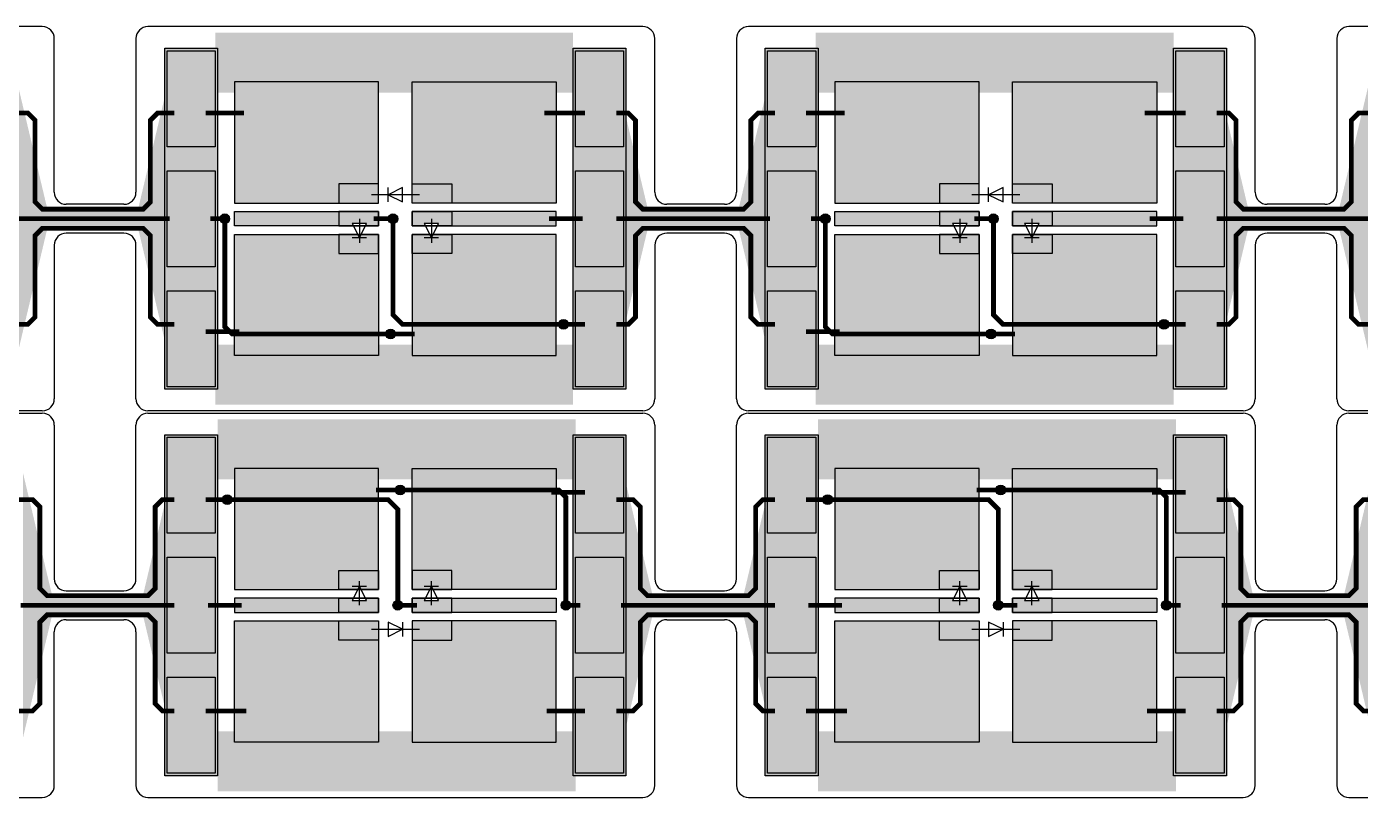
# Model space of a CAD drawing. Extents: x 1822 to 2392, y 725 to 1125.
# Drawn here: x 2037.3 to 2092.9, y 949.9 to 982 of the extents above; entities that cross this region are included whole.
import ezdxf

# ---------------------------------------------------------------- set-up
doc = ezdxf.new("R2010")
doc.units = 0
doc.header["$LTSCALE"] = 0.2
for name, color, linetype in [('BS', 1, 'CONTINUOUS'), ('Durchsteiger', 3, 'CONTINUOUS'), ('LED', 7, 'CONTINUOUS'), ('LS', 5, 'CONTINUOUS'), ('Rand', 6, 'CONTINUOUS')]:
    doc.layers.add(name, color=color, linetype=linetype)

msp = doc.modelspace()

# ---------------------------------------------------------------- hatches: boundary and pattern name
at = {"layer": 'BS'}
h = msp.add_hatch(color=256, dxfattribs=at)
h.paths.add_polyline_path([(2043.2, 967), (2045.2, 967), (2045.2, 971), (2043.2, 971)])
h.paths.add_polyline_path([(2043.2, 972), (2045.2, 972), (2045.2, 976), (2043.2, 976)])
h.paths.add_polyline_path([(2043.2, 977), (2045.2, 977), (2045.2, 981), (2043.2, 981)])
h = msp.add_hatch(color=256, dxfattribs=at)
h.paths.add_polyline_path([(2060.2, 967), (2062.2, 967), (2062.2, 971), (2060.2, 971)])
h.paths.add_polyline_path([(2060.2, 972), (2062.2, 972), (2062.2, 976), (2060.2, 976)])
h.paths.add_polyline_path([(2060.2, 977), (2062.2, 977), (2062.2, 981), (2060.2, 981)])
h = msp.add_hatch(color=256, dxfattribs=at)
h.paths.add_polyline_path([(2068.2, 967), (2070.2, 967), (2070.2, 971), (2068.2, 971)])
h.paths.add_polyline_path([(2068.2, 972), (2070.2, 972), (2070.2, 976), (2068.2, 976)])
h.paths.add_polyline_path([(2068.2, 977), (2070.2, 977), (2070.2, 981), (2068.2, 981)])
h = msp.add_hatch(color=256, dxfattribs=at)
h.paths.add_polyline_path([(2085.2, 967), (2087.2, 967), (2087.2, 971), (2085.2, 971)])
h.paths.add_polyline_path([(2085.2, 972), (2087.2, 972), (2087.2, 976), (2085.2, 976)])
h.paths.add_polyline_path([(2085.2, 977), (2087.2, 977), (2087.2, 981), (2085.2, 981)])
h = msp.add_hatch(color=256, dxfattribs=at)
h.paths.add_polyline_path([(2059.4, 968.3), (2059.4, 973.35), (2055.05, 973.35), (2055.05, 972.55), (2053.4, 972.55), (2053.4, 968.3)])
h.paths.add_polyline_path([(2059.4, 973.7), (2059.4, 974.3), (2055.05, 974.3), (2055.05, 973.7)])
h.paths.add_polyline_path([(2059.4, 974.65), (2059.4, 979.7), (2053.4, 979.7), (2053.4, 975.45), (2055.05, 975.45), (2055.05, 974.65)])
h.paths.add_polyline_path([(2050.35, 974.65), (2050.35, 975.45), (2052, 975.45), (2052, 979.7), (2046, 979.7), (2046, 974.65)])
h.paths.add_polyline_path([(2050.35, 973.7), (2050.35, 974.3), (2046, 974.3), (2046, 973.7)])
h.paths.add_polyline_path([(2052, 968.3), (2052, 972.55), (2050.35, 972.55), (2050.35, 973.35), (2046, 973.35), (2046, 968.3)])
h.paths.add_polyline_path([(2052, 972.55), (2052, 973.35), (2051.275, 973.35), (2051.2, 973.2), (2051.125, 973.35), (2050.35, 973.35), (2050.35, 972.55)], flags=17)
h.paths.add_polyline_path([(2052, 973.7), (2052, 974.3), (2050.35, 974.3), (2050.35, 973.7), (2050.95, 973.7), (2050.9, 973.8), (2051.5, 973.8), (2051.45, 973.7)])
h.paths.add_polyline_path([(2052, 974.65), (2052, 975.45), (2050.35, 975.45), (2050.35, 974.65)], flags=17)
h.paths.add_polyline_path([(2055.05, 974.65), (2055.05, 975.45), (2053.4, 975.45), (2053.4, 974.65)], flags=16)
h.paths.add_polyline_path([(2055.05, 973.7), (2055.05, 974.3), (2053.4, 974.3), (2053.4, 973.7), (2053.95, 973.7), (2053.9, 973.8), (2054.5, 973.8), (2054.45, 973.7)])
h.paths.add_polyline_path([(2055.05, 972.55), (2055.05, 973.35), (2054.275, 973.35), (2054.2, 973.2), (2054.125, 973.35), (2053.4, 973.35), (2053.4, 972.55)], flags=17)
h = msp.add_hatch(color=256, dxfattribs=at)
h.paths.add_polyline_path([(2084.4, 968.3), (2084.4, 973.35), (2080.05, 973.35), (2080.05, 972.55), (2078.4, 972.55), (2078.4, 968.3)])
h.paths.add_polyline_path([(2084.4, 973.7), (2084.4, 974.3), (2080.05, 974.3), (2080.05, 973.7)])
h.paths.add_polyline_path([(2084.4, 974.65), (2084.4, 979.7), (2078.4, 979.7), (2078.4, 975.45), (2080.05, 975.45), (2080.05, 974.65)])
h.paths.add_polyline_path([(2075.35, 974.65), (2075.35, 975.45), (2077, 975.45), (2077, 979.7), (2071, 979.7), (2071, 974.65)])
h.paths.add_polyline_path([(2075.35, 973.7), (2075.35, 974.3), (2071, 974.3), (2071, 973.7)])
h.paths.add_polyline_path([(2077, 968.3), (2077, 972.55), (2075.35, 972.55), (2075.35, 973.35), (2071, 973.35), (2071, 968.3)])
h.paths.add_polyline_path([(2077, 972.55), (2077, 973.35), (2076.275, 973.35), (2076.2, 973.2), (2076.125, 973.35), (2075.35, 973.35), (2075.35, 972.55)], flags=17)
h.paths.add_polyline_path([(2077, 973.7), (2077, 974.3), (2075.35, 974.3), (2075.35, 973.7), (2075.95, 973.7), (2075.9, 973.8), (2076.5, 973.8), (2076.45, 973.7)])
h.paths.add_polyline_path([(2077, 974.65), (2077, 975.45), (2075.35, 975.45), (2075.35, 974.65)], flags=17)
h.paths.add_polyline_path([(2080.05, 974.65), (2080.05, 975.45), (2078.4, 975.45), (2078.4, 974.65)], flags=16)
h.paths.add_polyline_path([(2080.05, 973.7), (2080.05, 974.3), (2078.4, 974.3), (2078.4, 973.7), (2078.95, 973.7), (2078.9, 973.8), (2079.5, 973.8), (2079.45, 973.7)])
h.paths.add_polyline_path([(2080.05, 972.55), (2080.05, 973.35), (2079.275, 973.35), (2079.2, 973.2), (2079.125, 973.35), (2078.4, 973.35), (2078.4, 972.55)], flags=17)
h = msp.add_hatch(color=256, dxfattribs=at)
h.paths.add_polyline_path([(2045.2, 964.9), (2043.2, 964.9), (2043.2, 960.9), (2045.2, 960.9)])
h.paths.add_polyline_path([(2045.2, 959.9), (2043.2, 959.9), (2043.2, 955.9), (2045.2, 955.9)])
h.paths.add_polyline_path([(2045.2, 954.9), (2043.2, 954.9), (2043.2, 950.9), (2045.2, 950.9)])
h = msp.add_hatch(color=256, dxfattribs=at)
h.paths.add_polyline_path([(2062.2, 964.9), (2060.2, 964.9), (2060.2, 960.9), (2062.2, 960.9)])
h.paths.add_polyline_path([(2062.2, 959.9), (2060.2, 959.9), (2060.2, 955.9), (2062.2, 955.9)])
h.paths.add_polyline_path([(2062.2, 954.9), (2060.2, 954.9), (2060.2, 950.9), (2062.2, 950.9)])
h = msp.add_hatch(color=256, dxfattribs=at)
h.paths.add_polyline_path([(2070.2, 964.9), (2068.2, 964.9), (2068.2, 960.9), (2070.2, 960.9)])
h.paths.add_polyline_path([(2070.2, 959.9), (2068.2, 959.9), (2068.2, 955.9), (2070.2, 955.9)])
h.paths.add_polyline_path([(2070.2, 954.9), (2068.2, 954.9), (2068.2, 950.9), (2070.2, 950.9)])
h = msp.add_hatch(color=256, dxfattribs=at)
h.paths.add_polyline_path([(2087.2, 964.9), (2085.2, 964.9), (2085.2, 960.9), (2087.2, 960.9)])
h.paths.add_polyline_path([(2087.2, 959.9), (2085.2, 959.9), (2085.2, 955.9), (2087.2, 955.9)])
h.paths.add_polyline_path([(2087.2, 954.9), (2085.2, 954.9), (2085.2, 950.9), (2087.2, 950.9)])
h = msp.add_hatch(color=256, dxfattribs=at)
h.paths.add_polyline_path([(2046, 963.6), (2046, 958.55), (2050.35, 958.55), (2050.35, 959.35), (2052, 959.35), (2052, 963.6)])
h.paths.add_polyline_path([(2046, 958.2), (2046, 957.6), (2050.35, 957.6), (2050.35, 958.2)])
h.paths.add_polyline_path([(2046, 957.25), (2046, 952.2), (2052, 952.2), (2052, 956.45), (2050.35, 956.45), (2050.35, 957.25)])
h.paths.add_polyline_path([(2055.05, 957.25), (2055.05, 956.45), (2053.4, 956.45), (2053.4, 952.2), (2059.4, 952.2), (2059.4, 957.25)])
h.paths.add_polyline_path([(2055.05, 958.2), (2055.05, 957.6), (2059.4, 957.6), (2059.4, 958.2)])
h.paths.add_polyline_path([(2053.4, 963.6), (2053.4, 959.35), (2055.05, 959.35), (2055.05, 958.55), (2059.4, 958.55), (2059.4, 963.6)])
h.paths.add_polyline_path([(2053.4, 959.35), (2053.4, 958.55), (2054.125, 958.55), (2054.2, 958.7), (2054.275, 958.55), (2055.05, 958.55), (2055.05, 959.35)], flags=17)
h.paths.add_polyline_path([(2053.4, 958.2), (2053.4, 957.6), (2055.05, 957.6), (2055.05, 958.2), (2054.45, 958.2), (2054.5, 958.1), (2053.9, 958.1), (2053.95, 958.2)])
h.paths.add_polyline_path([(2053.4, 957.25), (2053.4, 956.45), (2055.05, 956.45), (2055.05, 957.25)], flags=17)
h.paths.add_polyline_path([(2050.35, 957.25), (2050.35, 956.45), (2052, 956.45), (2052, 957.25)], flags=16)
h.paths.add_polyline_path([(2050.35, 958.2), (2050.35, 957.6), (2052, 957.6), (2052, 958.2), (2051.45, 958.2), (2051.5, 958.1), (2050.9, 958.1), (2050.95, 958.2)])
h.paths.add_polyline_path([(2050.35, 959.35), (2050.35, 958.55), (2051.125, 958.55), (2051.2, 958.7), (2051.275, 958.55), (2052, 958.55), (2052, 959.35)], flags=17)
h = msp.add_hatch(color=256, dxfattribs=at)
h.paths.add_polyline_path([(2071, 963.6), (2071, 958.55), (2075.35, 958.55), (2075.35, 959.35), (2077, 959.35), (2077, 963.6)])
h.paths.add_polyline_path([(2071, 958.2), (2071, 957.6), (2075.35, 957.6), (2075.35, 958.2)])
h.paths.add_polyline_path([(2071, 957.25), (2071, 952.2), (2077, 952.2), (2077, 956.45), (2075.35, 956.45), (2075.35, 957.25)])
h.paths.add_polyline_path([(2080.05, 957.25), (2080.05, 956.45), (2078.4, 956.45), (2078.4, 952.2), (2084.4, 952.2), (2084.4, 957.25)])
h.paths.add_polyline_path([(2080.05, 958.2), (2080.05, 957.6), (2084.4, 957.6), (2084.4, 958.2)])
h.paths.add_polyline_path([(2078.4, 963.6), (2078.4, 959.35), (2080.05, 959.35), (2080.05, 958.55), (2084.4, 958.55), (2084.4, 963.6)])
h.paths.add_polyline_path([(2078.4, 959.35), (2078.4, 958.55), (2079.125, 958.55), (2079.2, 958.7), (2079.275, 958.55), (2080.05, 958.55), (2080.05, 959.35)], flags=17)
h.paths.add_polyline_path([(2078.4, 958.2), (2078.4, 957.6), (2080.05, 957.6), (2080.05, 958.2), (2079.45, 958.2), (2079.5, 958.1), (2078.9, 958.1), (2078.95, 958.2)])
h.paths.add_polyline_path([(2078.4, 957.25), (2078.4, 956.45), (2080.05, 956.45), (2080.05, 957.25)], flags=17)
h.paths.add_polyline_path([(2075.35, 957.25), (2075.35, 956.45), (2077, 956.45), (2077, 957.25)], flags=16)
h.paths.add_polyline_path([(2075.35, 958.2), (2075.35, 957.6), (2077, 957.6), (2077, 958.2), (2076.45, 958.2), (2076.5, 958.1), (2075.9, 958.1), (2075.95, 958.2)])
h.paths.add_polyline_path([(2075.35, 959.35), (2075.35, 958.55), (2076.125, 958.55), (2076.2, 958.7), (2076.275, 958.55), (2077, 958.55), (2077, 959.35)], flags=17)
at = {"layer": 'Durchsteiger'}
for points in [[(2045.6, 973.8, 1), (2045.6, 974.2, 1)], [(2052.6, 973.8, 1), (2052.6, 974.2, 1)], [(2070.6, 973.8, 1), (2070.6, 974.2, 1)], [(2077.6, 973.8, 1), (2077.6, 974.2, 1)], [(2059.7, 969.4, 1), (2059.7, 969.8, 1)], [(2084.7, 969.4, 1), (2084.7, 969.8, 1)], [(2052.5, 969, 1), (2052.5, 969.4, 1)], [(2077.5, 969, 1), (2077.5, 969.4, 1)], [(2052.9, 962.9, 1), (2052.9, 962.5, 1)], [(2077.9, 962.9, 1), (2077.9, 962.5, 1)], [(2045.7, 962.5, 1), (2045.7, 962.1, 1)], [(2070.7, 962.5, 1), (2070.7, 962.1, 1)], [(2052.8, 958.1, 1), (2052.8, 957.7, 1)], [(2059.8, 958.1, 1), (2059.8, 957.7, 1)], [(2077.8, 958.1, 1), (2077.8, 957.7, 1)], [(2084.8, 958.1, 1), (2084.8, 957.7, 1)]]:
    msp.add_hatch(color=256, dxfattribs=at).paths.add_polyline_path(points)
at = {"layer": 'LS'}
for points in [[(2045.3, 981.1), (2043.1, 981.1), (2043.1, 966.9), (2045.3, 966.9)], [(2062.3, 981.1), (2060.1, 981.1), (2060.1, 966.9), (2062.3, 966.9)], [(2070.3, 981.1), (2068.1, 981.1), (2068.1, 966.9), (2070.3, 966.9)], [(2087.3, 981.1), (2085.1, 981.1), (2085.1, 966.9), (2087.3, 966.9)], [(2045.3, 965), (2043.1, 965), (2043.1, 950.8), (2045.3, 950.8)], [(2062.3, 965), (2060.1, 965), (2060.1, 950.8), (2062.3, 950.8)], [(2070.3, 965), (2068.1, 965), (2068.1, 950.8), (2070.3, 950.8)], [(2087.3, 965), (2085.1, 965), (2085.1, 950.8), (2087.3, 950.8)]]:
    msp.add_hatch(color=256, dxfattribs=at).paths.add_polyline_path(points)

# ---------------------------------------------------------------- linework, layer by layer
at = {"layer": 'BS'}
for p, q in [((2052.8, 974), (2052.6, 974)), ((2052.7, 974.1), (2052.7, 973.9)), ((2077.8, 974), (2077.6, 974)), ((2077.7, 974.1), (2077.7, 973.9)), ((2052.6, 957.9), (2052.8, 957.9)), ((2052.7, 957.8), (2052.7, 958)), ((2077.6, 957.9), (2077.8, 957.9)), ((2077.7, 957.8), (2077.7, 958))]:
    msp.add_line(p, q, dxfattribs=at)
for points in [[(2045.2, 981), (2045.2, 977), (2043.2, 977), (2043.2, 981)], [(2062.2, 981), (2062.2, 977), (2060.2, 977), (2060.2, 981)], [(2070.2, 981), (2070.2, 977), (2068.2, 977), (2068.2, 981)], [(2087.2, 981), (2087.2, 977), (2085.2, 977), (2085.2, 981)], [(2052, 974.65), (2052, 979.7), (2046, 979.7), (2046, 974.65)], [(2053.4, 974.65), (2053.4, 979.7), (2059.4, 979.7), (2059.4, 974.65)], [(2077, 974.65), (2077, 979.7), (2071, 979.7), (2071, 974.65)], [(2078.4, 974.65), (2078.4, 979.7), (2084.4, 979.7), (2084.4, 974.65)], [(2045.2, 976), (2045.2, 972), (2043.2, 972), (2043.2, 976)], [(2062.2, 976), (2062.2, 972), (2060.2, 972), (2060.2, 976)], [(2070.2, 976), (2070.2, 972), (2068.2, 972), (2068.2, 976)], [(2087.2, 976), (2087.2, 972), (2085.2, 972), (2085.2, 976)], [(2050.35, 975.45), (2050.35, 974.65), (2052, 974.65), (2052, 975.45)], [(2055.05, 975.45), (2055.05, 974.65), (2053.4, 974.65), (2053.4, 975.45)], [(2075.35, 975.45), (2075.35, 974.65), (2077, 974.65), (2077, 975.45)], [(2080.05, 975.45), (2080.05, 974.65), (2078.4, 974.65), (2078.4, 975.45)], [(2052, 974.3), (2052, 973.7), (2046, 973.7), (2046, 974.3)], [(2050.35, 974.3), (2050.35, 973.7), (2052, 973.7), (2052, 974.3)], [(2055.05, 974.3), (2055.05, 973.7), (2053.4, 973.7), (2053.4, 974.3)], [(2053.4, 974.3), (2053.4, 973.7), (2059.4, 973.7), (2059.4, 974.3)], [(2077, 974.3), (2077, 973.7), (2071, 973.7), (2071, 974.3)], [(2075.35, 974.3), (2075.35, 973.7), (2077, 973.7), (2077, 974.3)], [(2080.05, 974.3), (2080.05, 973.7), (2078.4, 973.7), (2078.4, 974.3)], [(2078.4, 974.3), (2078.4, 973.7), (2084.4, 973.7), (2084.4, 974.3)], [(2052, 973.35), (2052, 968.3), (2046, 968.3), (2046, 973.35)], [(2050.35, 973.35), (2050.35, 972.55), (2052, 972.55), (2052, 973.35)], [(2055.05, 973.35), (2055.05, 972.55), (2053.4, 972.55), (2053.4, 973.35)], [(2053.4, 973.35), (2053.4, 968.3), (2059.4, 968.3), (2059.4, 973.35)], [(2077, 973.35), (2077, 968.3), (2071, 968.3), (2071, 973.35)], [(2075.35, 973.35), (2075.35, 972.55), (2077, 972.55), (2077, 973.35)], [(2080.05, 973.35), (2080.05, 972.55), (2078.4, 972.55), (2078.4, 973.35)], [(2078.4, 973.35), (2078.4, 968.3), (2084.4, 968.3), (2084.4, 973.35)], [(2045.2, 971), (2045.2, 967), (2043.2, 967), (2043.2, 971)], [(2062.2, 971), (2062.2, 967), (2060.2, 967), (2060.2, 971)], [(2070.2, 971), (2070.2, 967), (2068.2, 967), (2068.2, 971)], [(2087.2, 971), (2087.2, 967), (2085.2, 967), (2085.2, 971)], [(2043.2, 960.9), (2043.2, 964.9), (2045.2, 964.9), (2045.2, 960.9)], [(2060.2, 960.9), (2060.2, 964.9), (2062.2, 964.9), (2062.2, 960.9)], [(2068.2, 960.9), (2068.2, 964.9), (2070.2, 964.9), (2070.2, 960.9)], [(2085.2, 960.9), (2085.2, 964.9), (2087.2, 964.9), (2087.2, 960.9)], [(2052, 958.55), (2052, 963.6), (2046, 963.6), (2046, 958.55)], [(2053.4, 958.55), (2053.4, 963.6), (2059.4, 963.6), (2059.4, 958.55)], [(2077, 958.55), (2077, 963.6), (2071, 963.6), (2071, 958.55)], [(2078.4, 958.55), (2078.4, 963.6), (2084.4, 963.6), (2084.4, 958.55)], [(2043.2, 955.9), (2043.2, 959.9), (2045.2, 959.9), (2045.2, 955.9)], [(2060.2, 955.9), (2060.2, 959.9), (2062.2, 959.9), (2062.2, 955.9)], [(2068.2, 955.9), (2068.2, 959.9), (2070.2, 959.9), (2070.2, 955.9)], [(2085.2, 955.9), (2085.2, 959.9), (2087.2, 959.9), (2087.2, 955.9)], [(2050.35, 958.55), (2050.35, 959.35), (2052, 959.35), (2052, 958.55)], [(2055.05, 958.55), (2055.05, 959.35), (2053.4, 959.35), (2053.4, 958.55)], [(2075.35, 958.55), (2075.35, 959.35), (2077, 959.35), (2077, 958.55)], [(2080.05, 958.55), (2080.05, 959.35), (2078.4, 959.35), (2078.4, 958.55)], [(2052, 957.6), (2052, 958.2), (2046, 958.2), (2046, 957.6)], [(2050.35, 957.6), (2050.35, 958.2), (2052, 958.2), (2052, 957.6)], [(2055.05, 957.6), (2055.05, 958.2), (2053.4, 958.2), (2053.4, 957.6)], [(2053.4, 957.6), (2053.4, 958.2), (2059.4, 958.2), (2059.4, 957.6)], [(2077, 957.6), (2077, 958.2), (2071, 958.2), (2071, 957.6)], [(2075.35, 957.6), (2075.35, 958.2), (2077, 958.2), (2077, 957.6)], [(2080.05, 957.6), (2080.05, 958.2), (2078.4, 958.2), (2078.4, 957.6)], [(2078.4, 957.6), (2078.4, 958.2), (2084.4, 958.2), (2084.4, 957.6)], [(2052, 957.25), (2052, 952.2), (2046, 952.2), (2046, 957.25)], [(2050.35, 956.45), (2050.35, 957.25), (2052, 957.25), (2052, 956.45)], [(2055.05, 956.45), (2055.05, 957.25), (2053.4, 957.25), (2053.4, 956.45)], [(2053.4, 957.25), (2053.4, 952.2), (2059.4, 952.2), (2059.4, 957.25)], [(2077, 957.25), (2077, 952.2), (2071, 952.2), (2071, 957.25)], [(2075.35, 956.45), (2075.35, 957.25), (2077, 957.25), (2077, 956.45)], [(2080.05, 956.45), (2080.05, 957.25), (2078.4, 957.25), (2078.4, 956.45)], [(2078.4, 957.25), (2078.4, 952.2), (2084.4, 952.2), (2084.4, 957.25)], [(2043.2, 950.9), (2043.2, 954.9), (2045.2, 954.9), (2045.2, 950.9)], [(2060.2, 950.9), (2060.2, 954.9), (2062.2, 954.9), (2062.2, 950.9)], [(2068.2, 950.9), (2068.2, 954.9), (2070.2, 954.9), (2070.2, 950.9)], [(2085.2, 950.9), (2085.2, 954.9), (2087.2, 954.9), (2087.2, 950.9)]]:
    msp.add_lwpolyline(points, close=True, dxfattribs=at)
at = {"layer": 'BS', "const_width": 0.2}
for points in [[(2040.3, 974.4), (2038, 974.4), (2037.7, 974.7), (2037.7, 978.1), (2037.4, 978.4), (2036.9, 978.4)], [(2043.5, 978.4), (2042.8, 978.4), (2042.5, 978.1), (2042.5, 974.7), (2042.2, 974.4), (2040.3, 974.4)], [(2046.4, 978.4), (2044.8, 978.4)], [(2060.6, 978.4), (2058.9, 978.4)], [(2065.3, 974.4), (2063, 974.4), (2062.7, 974.7), (2062.7, 978.1), (2062.4, 978.4), (2061.9, 978.4)], [(2068.5, 978.4), (2067.8, 978.4), (2067.5, 978.1), (2067.5, 974.7), (2067.2, 974.4), (2065.3, 974.4)], [(2071.4, 978.4), (2069.8, 978.4)], [(2085.6, 978.4), (2083.9, 978.4)], [(2090.3, 974.4), (2088, 974.4), (2087.7, 974.7), (2087.7, 978.1), (2087.4, 978.4), (2086.9, 978.4)], [(2093.5, 978.4), (2092.8, 978.4), (2092.5, 978.1), (2092.5, 974.7), (2092.2, 974.4), (2090.3, 974.4)], [(2040.3, 974), (2036.9, 974)], [(2043.3, 974), (2040.3, 974)], [(2045.5, 974), (2045, 974)], [(2052.5, 974), (2051.8, 974)], [(2060.5, 974), (2059.1, 974)], [(2065.3, 974), (2061.9, 974)], [(2068.3, 974), (2065.3, 974)], [(2070.5, 974), (2070, 974)], [(2077.5, 974), (2076.8, 974)], [(2085.5, 974), (2084.1, 974)], [(2090.3, 974), (2086.9, 974)], [(2093.3, 974), (2090.3, 974)], [(2040.3, 973.6), (2038, 973.6), (2037.7, 973.3), (2037.7, 969.9), (2037.4, 969.6), (2036.9, 969.6)], [(2043.5, 969.6), (2042.8, 969.6), (2042.5, 969.9), (2042.5, 973.3), (2042.2, 973.6), (2040.3, 973.6)], [(2065.3, 973.6), (2063, 973.6), (2062.7, 973.3), (2062.7, 969.9), (2062.4, 969.6), (2061.9, 969.6)], [(2068.5, 969.6), (2067.8, 969.6), (2067.5, 969.9), (2067.5, 973.3), (2067.2, 973.6), (2065.3, 973.6)], [(2090.3, 973.6), (2088, 973.6), (2087.7, 973.3), (2087.7, 969.9), (2087.4, 969.6), (2086.9, 969.6)], [(2093.5, 969.6), (2092.8, 969.6), (2092.5, 969.9), (2092.5, 973.3), (2092.2, 973.6), (2090.3, 973.6)], [(2059.8, 969.6), (2060.6, 969.6)], [(2084.8, 969.6), (2085.6, 969.6)], [(2046.2, 969.3), (2044.8, 969.3)], [(2053.5, 969.2), (2052.6, 969.2)], [(2071.2, 969.3), (2069.8, 969.3)], [(2078.5, 969.2), (2077.6, 969.2)], [(2036.9, 962.3), (2037.6, 962.3), (2037.9, 962), (2037.9, 958.6), (2038.2, 958.3), (2040.1, 958.3)], [(2040.1, 958.3), (2042.4, 958.3), (2042.7, 958.6), (2042.7, 962), (2043, 962.3), (2043.5, 962.3)], [(2045.6, 962.3), (2044.8, 962.3)], [(2051.9, 962.7), (2052.8, 962.7)], [(2059.2, 962.6), (2060.6, 962.6)], [(2061.9, 962.3), (2062.6, 962.3), (2062.9, 962), (2062.9, 958.6), (2063.2, 958.3), (2065.1, 958.3)], [(2065.1, 958.3), (2067.4, 958.3), (2067.7, 958.6), (2067.7, 962), (2068, 962.3), (2068.5, 962.3)], [(2070.6, 962.3), (2069.8, 962.3)], [(2076.9, 962.7), (2077.8, 962.7)], [(2084.2, 962.6), (2085.6, 962.6)], [(2086.9, 962.3), (2087.6, 962.3), (2087.9, 962), (2087.9, 958.6), (2088.2, 958.3), (2090.1, 958.3)], [(2090.1, 958.3), (2092.4, 958.3), (2092.7, 958.6), (2092.7, 962), (2093, 962.3), (2093.5, 962.3)], [(2037.1, 957.9), (2040.1, 957.9)], [(2040.1, 957.9), (2043.5, 957.9)], [(2044.9, 957.9), (2046.3, 957.9)], [(2052.9, 957.9), (2053.6, 957.9)], [(2059.9, 957.9), (2060.4, 957.9)], [(2062.1, 957.9), (2065.1, 957.9)], [(2065.1, 957.9), (2068.5, 957.9)], [(2069.9, 957.9), (2071.3, 957.9)], [(2077.9, 957.9), (2078.6, 957.9)], [(2084.9, 957.9), (2085.4, 957.9)], [(2087.1, 957.9), (2090.1, 957.9)], [(2090.1, 957.9), (2093.5, 957.9)], [(2036.9, 953.5), (2037.6, 953.5), (2037.9, 953.8), (2037.9, 957.2), (2038.2, 957.5), (2040.1, 957.5)], [(2040.1, 957.5), (2042.4, 957.5), (2042.7, 957.2), (2042.7, 953.8), (2043, 953.5), (2043.5, 953.5)], [(2061.9, 953.5), (2062.6, 953.5), (2062.9, 953.8), (2062.9, 957.2), (2063.2, 957.5), (2065.1, 957.5)], [(2065.1, 957.5), (2067.4, 957.5), (2067.7, 957.2), (2067.7, 953.8), (2068, 953.5), (2068.5, 953.5)], [(2086.9, 953.5), (2087.6, 953.5), (2087.9, 953.8), (2087.9, 957.2), (2088.2, 957.5), (2090.1, 957.5)], [(2090.1, 957.5), (2092.4, 957.5), (2092.7, 957.2), (2092.7, 953.8), (2093, 953.5), (2093.5, 953.5)], [(2044.8, 953.5), (2046.5, 953.5)], [(2059, 953.5), (2060.6, 953.5)], [(2069.8, 953.5), (2071.5, 953.5)], [(2084, 953.5), (2085.6, 953.5)]]:
    msp.add_lwpolyline(points, dxfattribs=at)
at = {"layer": 'Durchsteiger'}
for centre in [(2045.6, 974), (2052.6, 974), (2070.6, 974), (2077.6, 974), (2059.7, 969.6), (2084.7, 969.6), (2052.5, 969.2), (2077.5, 969.2), (2052.9, 962.7), (2077.9, 962.7), (2045.7, 962.3), (2070.7, 962.3), (2052.8, 957.9), (2059.8, 957.9), (2077.8, 957.9), (2084.8, 957.9)]:
    msp.add_circle(centre, 0.2, dxfattribs=at)
at = {"layer": 'LED'}
for p, q in [((2053, 975.3), (2052.4, 975)), ((2052.4, 974.7), (2052.4, 975.3)), ((2053, 974.7), (2053, 975.3)), ((2078, 975.3), (2077.4, 975)), ((2077.4, 974.7), (2077.4, 975.3)), ((2078, 974.7), (2078, 975.3)), ((2053.7, 975), (2051.7, 975)), ((2052.4, 975), (2053, 974.7)), ((2078.7, 975), (2076.7, 975)), ((2077.4, 975), (2078, 974.7)), ((2051.2, 974), (2051.2, 973)), ((2054.2, 974), (2054.2, 973)), ((2076.2, 974), (2076.2, 973)), ((2079.2, 974), (2079.2, 973)), ((2051.5, 973.8), (2050.9, 973.8)), ((2050.9, 973.8), (2051.2, 973.2)), ((2051.2, 973.2), (2051.5, 973.8)), ((2054.5, 973.8), (2053.9, 973.8)), ((2053.9, 973.8), (2054.2, 973.2)), ((2054.2, 973.2), (2054.5, 973.8)), ((2076.5, 973.8), (2075.9, 973.8)), ((2075.9, 973.8), (2076.2, 973.2)), ((2076.2, 973.2), (2076.5, 973.8)), ((2079.5, 973.8), (2078.9, 973.8)), ((2078.9, 973.8), (2079.2, 973.2)), ((2079.2, 973.2), (2079.5, 973.8)), ((2051.5, 973.2), (2050.9, 973.2)), ((2054.5, 973.2), (2053.9, 973.2)), ((2076.5, 973.2), (2075.9, 973.2)), ((2079.5, 973.2), (2078.9, 973.2)), ((2051.2, 958.7), (2050.9, 958.1)), ((2050.9, 958.7), (2051.5, 958.7)), ((2051.2, 957.9), (2051.2, 958.9)), ((2051.5, 958.1), (2051.2, 958.7)), ((2054.2, 958.7), (2053.9, 958.1)), ((2053.9, 958.7), (2054.5, 958.7)), ((2054.2, 957.9), (2054.2, 958.9)), ((2054.5, 958.1), (2054.2, 958.7)), ((2076.2, 958.7), (2075.9, 958.1)), ((2075.9, 958.7), (2076.5, 958.7)), ((2076.2, 957.9), (2076.2, 958.9)), ((2076.5, 958.1), (2076.2, 958.7)), ((2079.2, 958.7), (2078.9, 958.1)), ((2078.9, 958.7), (2079.5, 958.7)), ((2079.2, 957.9), (2079.2, 958.9)), ((2079.5, 958.1), (2079.2, 958.7)), ((2050.9, 958.1), (2051.5, 958.1)), ((2053.9, 958.1), (2054.5, 958.1)), ((2075.9, 958.1), (2076.5, 958.1)), ((2078.9, 958.1), (2079.5, 958.1)), ((2051.7, 956.9), (2053.7, 956.9)), ((2052.4, 957.2), (2052.4, 956.6)), ((2053, 956.9), (2052.4, 957.2)), ((2052.4, 956.6), (2053, 956.9)), ((2053, 957.2), (2053, 956.6)), ((2076.7, 956.9), (2078.7, 956.9)), ((2077.4, 957.2), (2077.4, 956.6)), ((2078, 956.9), (2077.4, 957.2)), ((2077.4, 956.6), (2078, 956.9)), ((2078, 957.2), (2078, 956.6))]:
    msp.add_line(p, q, dxfattribs=at)
at = {"layer": 'LS'}
for points, const_width in [([(2060.1, 980.5), (2045.2, 980.5)], 2.5), ([(2085.1, 980.5), (2070.2, 980.5)], 2.5), ([(2040.3, 974), (2038.2, 974)], 0.9), ([(2042, 974), (2040.3, 974)], 0.9), ([(2052.4, 969.2), (2045.9, 969.2), (2045.6, 969.5), (2045.6, 973.7), (2045.6, 973.9)], 0.2), ([(2059.6, 969.6), (2057.5, 969.6), (2053, 969.6), (2052.6, 970), (2052.6, 973.9)], 0.2), ([(2065.3, 974), (2063.2, 974)], 0.9), ([(2067, 974), (2065.3, 974)], 0.9), ([(2077.4, 969.2), (2070.9, 969.2), (2070.6, 969.5), (2070.6, 973.7), (2070.6, 973.9)], 0.2), ([(2084.6, 969.6), (2082.5, 969.6), (2078, 969.6), (2077.6, 970), (2077.6, 973.9)], 0.2), ([(2090.3, 974), (2088.2, 974)], 0.9), ([(2092, 974), (2090.3, 974)], 0.9), ([(2060.1, 967.5), (2045.2, 967.5)], 2.5), ([(2085.1, 967.5), (2070.2, 967.5)], 2.5), ([(2045.3, 964.4), (2060.2, 964.4)], 2.5), ([(2070.3, 964.4), (2085.2, 964.4)], 2.5), ([(2045.8, 962.3), (2047.9, 962.3), (2052.4, 962.3), (2052.8, 961.9), (2052.8, 958)], 0.2), ([(2053, 962.7), (2059.5, 962.7), (2059.8, 962.4), (2059.8, 958.2), (2059.8, 958)], 0.2), ([(2070.8, 962.3), (2072.9, 962.3), (2077.4, 962.3), (2077.8, 961.9), (2077.8, 958)], 0.2), ([(2078, 962.7), (2084.5, 962.7), (2084.8, 962.4), (2084.8, 958.2), (2084.8, 958)], 0.2), ([(2038.4, 957.9), (2040.1, 957.9)], 0.9), ([(2040.1, 957.9), (2042.2, 957.9)], 0.9), ([(2063.4, 957.9), (2065.1, 957.9)], 0.9), ([(2065.1, 957.9), (2067.2, 957.9)], 0.9), ([(2088.4, 957.9), (2090.1, 957.9)], 0.9), ([(2090.1, 957.9), (2092.2, 957.9)], 0.9), ([(2045.3, 951.4), (2060.2, 951.4)], 2.5), ([(2070.3, 951.4), (2085.2, 951.4)], 2.5)]:
    msp.add_lwpolyline(points, dxfattribs=dict(at, const_width=const_width))
for points in [[(2038.2, 974, 0.9, 11, 0), (2037, 974, 15, 15, 0)], [(2042, 974, 0.9, 11, 0), (2043.2, 974, 15, 15, 0)], [(2063.2, 974, 0.9, 11, 0), (2062, 974, 15, 15, 0)], [(2067, 974, 0.9, 11, 0), (2068.2, 974, 15, 15, 0)], [(2088.2, 974, 0.9, 11, 0), (2087, 974, 15, 15, 0)], [(2092, 974, 0.9, 11, 0), (2093.2, 974, 15, 15, 0)], [(2038.4, 957.9, 0.9, 11, 0), (2037.2, 957.9, 15, 15, 0)], [(2042.2, 957.9, 0.9, 11, 0), (2043.4, 957.9, 15, 15, 0)], [(2063.4, 957.9, 0.9, 11, 0), (2062.2, 957.9, 15, 15, 0)], [(2067.2, 957.9, 0.9, 11, 0), (2068.4, 957.9, 15, 15, 0)], [(2088.4, 957.9, 0.9, 11, 0), (2087.2, 957.9, 15, 15, 0)], [(2092.2, 957.9, 0.9, 11, 0), (2093.4, 957.9, 15, 15, 0)]]:
    msp.add_lwpolyline(points, format="xyseb", dxfattribs=at)
for points in [[(2045.3, 981.1), (2045.3, 966.9), (2043.1, 966.9), (2043.1, 981.1)], [(2062.3, 981.1), (2062.3, 966.9), (2060.1, 966.9), (2060.1, 981.1)], [(2070.3, 981.1), (2070.3, 966.9), (2068.1, 966.9), (2068.1, 981.1)], [(2087.3, 981.1), (2087.3, 966.9), (2085.1, 966.9), (2085.1, 981.1)], [(2043.1, 950.8), (2043.1, 965), (2045.3, 965), (2045.3, 950.8)], [(2060.1, 950.8), (2060.1, 965), (2062.3, 965), (2062.3, 950.8)], [(2068.1, 950.8), (2068.1, 965), (2070.3, 965), (2070.3, 950.8)], [(2085.1, 950.8), (2085.1, 965), (2087.3, 965), (2087.3, 950.8)]]:
    msp.add_lwpolyline(points, close=True, dxfattribs=at)
at = {"layer": 'Rand'}
for p, q in [((2038, 982), (2017.4, 982)), ((2063, 982), (2042.4, 982)), ((2088, 982), (2067.4, 982)), ((2113, 982), (2092.4, 982)), ((2038.5, 975.1), (2038.5, 981.5)), ((2041.9, 981.5), (2041.9, 975.1)), ((2063.5, 975.1), (2063.5, 981.5)), ((2066.9, 981.5), (2066.9, 975.1)), ((2088.5, 975.1), (2088.5, 981.5)), ((2091.9, 981.5), (2091.9, 975.1)), ((2040.3, 974.6), (2039, 974.6)), ((2040.3, 974.6), (2039, 974.6)), ((2041.4, 974.6), (2040.3, 974.6)), ((2041.4, 974.6), (2040.3, 974.6)), ((2065.3, 974.6), (2064, 974.6)), ((2065.3, 974.6), (2064, 974.6)), ((2066.4, 974.6), (2065.3, 974.6)), ((2066.4, 974.6), (2065.3, 974.6)), ((2090.3, 974.6), (2089, 974.6)), ((2090.3, 974.6), (2089, 974.6)), ((2091.4, 974.6), (2090.3, 974.6)), ((2091.4, 974.6), (2090.3, 974.6)), ((2040.3, 973.4), (2039, 973.4)), ((2040.3, 973.4), (2039, 973.4)), ((2041.4, 973.4), (2040.3, 973.4)), ((2041.4, 973.4), (2040.3, 973.4)), ((2065.3, 973.4), (2064, 973.4)), ((2065.3, 973.4), (2064, 973.4)), ((2066.4, 973.4), (2065.3, 973.4)), ((2066.4, 973.4), (2065.3, 973.4)), ((2090.3, 973.4), (2089, 973.4)), ((2090.3, 973.4), (2089, 973.4)), ((2091.4, 973.4), (2090.3, 973.4)), ((2091.4, 973.4), (2090.3, 973.4)), ((2038.5, 972.9), (2038.5, 966.5)), ((2041.9, 966.5), (2041.9, 972.9)), ((2063.5, 972.9), (2063.5, 966.5)), ((2066.9, 966.5), (2066.9, 972.9)), ((2088.5, 972.9), (2088.5, 966.5)), ((2091.9, 966.5), (2091.9, 972.9)), ((2038, 966), (2017.4, 966)), ((2017.4, 965.9), (2038, 965.9)), ((2063, 966), (2042.4, 966)), ((2042.4, 965.9), (2063, 965.9)), ((2088, 966), (2067.4, 966)), ((2067.4, 965.9), (2088, 965.9)), ((2113, 966), (2092.4, 966)), ((2092.4, 965.9), (2113, 965.9)), ((2038.5, 965.4), (2038.5, 959)), ((2041.9, 959), (2041.9, 965.4)), ((2063.5, 965.4), (2063.5, 959)), ((2066.9, 959), (2066.9, 965.4)), ((2088.5, 965.4), (2088.5, 959)), ((2091.9, 959), (2091.9, 965.4)), ((2039, 958.5), (2040.1, 958.5)), ((2039, 958.5), (2040.1, 958.5)), ((2040.1, 958.5), (2041.4, 958.5)), ((2040.1, 958.5), (2041.4, 958.5)), ((2064, 958.5), (2065.1, 958.5)), ((2064, 958.5), (2065.1, 958.5)), ((2065.1, 958.5), (2066.4, 958.5)), ((2065.1, 958.5), (2066.4, 958.5)), ((2089, 958.5), (2090.1, 958.5)), ((2089, 958.5), (2090.1, 958.5)), ((2090.1, 958.5), (2091.4, 958.5)), ((2090.1, 958.5), (2091.4, 958.5)), ((2039, 957.3), (2040.1, 957.3)), ((2039, 957.3), (2040.1, 957.3)), ((2040.1, 957.3), (2041.4, 957.3)), ((2040.1, 957.3), (2041.4, 957.3)), ((2064, 957.3), (2065.1, 957.3)), ((2064, 957.3), (2065.1, 957.3)), ((2065.1, 957.3), (2066.4, 957.3)), ((2065.1, 957.3), (2066.4, 957.3)), ((2089, 957.3), (2090.1, 957.3)), ((2089, 957.3), (2090.1, 957.3)), ((2090.1, 957.3), (2091.4, 957.3)), ((2090.1, 957.3), (2091.4, 957.3)), ((2038.5, 950.4), (2038.5, 956.8)), ((2041.9, 956.8), (2041.9, 950.4)), ((2063.5, 950.4), (2063.5, 956.8)), ((2066.9, 956.8), (2066.9, 950.4)), ((2088.5, 950.4), (2088.5, 956.8)), ((2091.9, 956.8), (2091.9, 950.4)), ((2017.4, 949.9), (2038, 949.9)), ((2042.4, 949.9), (2063, 949.9)), ((2067.4, 949.9), (2088, 949.9)), ((2092.4, 949.9), (2113, 949.9))]:
    msp.add_line(p, q, dxfattribs=at)
for centre, start, end in [((2038, 981.5), 0, 90), ((2042.4, 981.5), 90, 180), ((2063, 981.5), 0, 90), ((2067.4, 981.5), 90, 180), ((2088, 981.5), 0, 90), ((2092.4, 981.5), 90, 180), ((2039, 975.1), 180, 270), ((2041.4, 975.1), 270, 0), ((2064, 975.1), 180, 270), ((2066.4, 975.1), 270, 0), ((2089, 975.1), 180, 270), ((2091.4, 975.1), 270, 0), ((2039, 972.9), 90, 180), ((2041.4, 972.9), 0, 90), ((2064, 972.9), 90, 180), ((2066.4, 972.9), 0, 90), ((2089, 972.9), 90, 180), ((2091.4, 972.9), 0, 90), ((2038, 966.5), 270, 0), ((2042.4, 966.5), 180, 270), ((2063, 966.5), 270, 0), ((2067.4, 966.5), 180, 270), ((2088, 966.5), 270, 0), ((2092.4, 966.5), 180, 270), ((2038, 965.4), 0, 90), ((2042.4, 965.4), 90, 180), ((2063, 965.4), 0, 90), ((2067.4, 965.4), 90, 180), ((2088, 965.4), 0, 90), ((2092.4, 965.4), 90, 180), ((2039, 959), 180, 270), ((2041.4, 959), 270, 0), ((2064, 959), 180, 270), ((2066.4, 959), 270, 0), ((2089, 959), 180, 270), ((2091.4, 959), 270, 0), ((2039, 956.8), 90, 180), ((2041.4, 956.8), 0, 90), ((2064, 956.8), 90, 180), ((2066.4, 956.8), 0, 90), ((2089, 956.8), 90, 180), ((2091.4, 956.8), 0, 90), ((2038, 950.4), 270, 0), ((2042.4, 950.4), 180, 270), ((2063, 950.4), 270, 0), ((2067.4, 950.4), 180, 270), ((2088, 950.4), 270, 0), ((2092.4, 950.4), 180, 270)]:
    msp.add_arc(centre, 0.5, start, end, dxfattribs=at)

doc.saveas('drawing.dxf')
